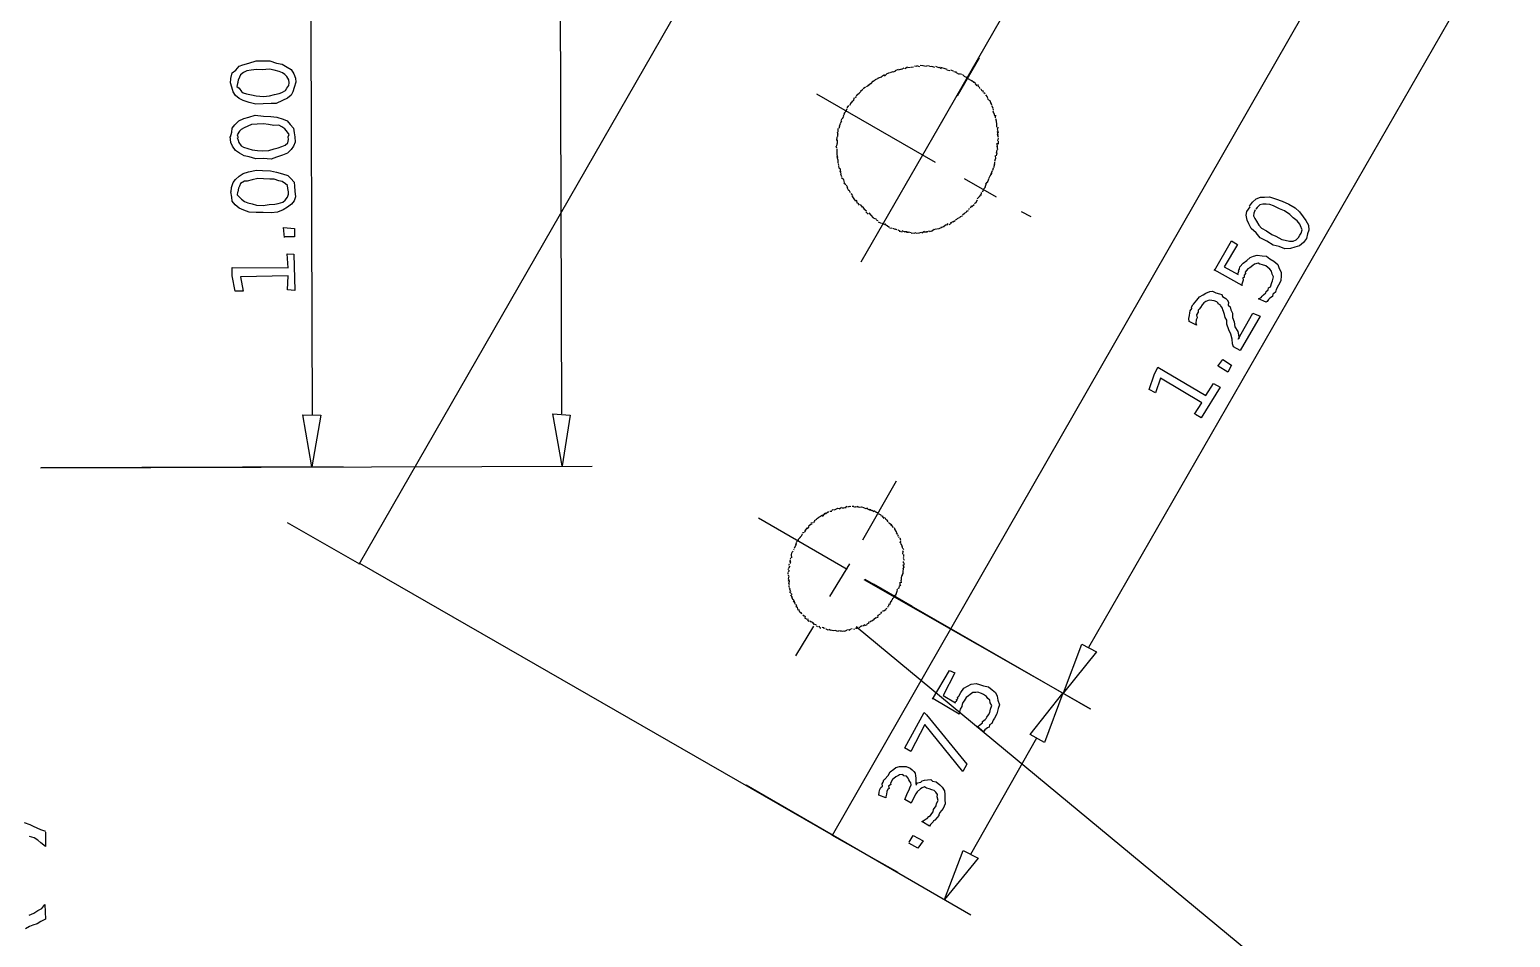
# Model space of a CAD drawing. Header units: millimetres. Extents: x 0 to 460, y -1 to 401.
# Drawn here: x 199.1 to 270.3, y 267.4 to 311 of the extents above; entities that cross this region are included whole.
import ezdxf

# ---------------------------------------------------------------- set-up
doc = ezdxf.new("R2010")
doc.units = ezdxf.units.MM

msp = doc.modelspace()

# ---------------------------------------------------------------- linework, layer by layer
for points in [[(224.686, 292.518), (224.505, 352.231)], [(214.956, 285.292), (247.231, 341.457)], [(242.518, 305.783), (257.716, 332.241)], [(269.924, 328.496), (237.673, 272.267)], [(212.707, 292.43), (212.634, 315.409)], [(250, 281.302), (267.686, 312.042)], [(208.782, 308.385), (208.786, 308.616), (208.851, 308.879), (209.035, 309.019), (209.194, 309.207), (209.365, 309.274), (209.658, 309.347), (210.008, 309.463), (210.331, 309.466), (210.668, 309.466), (210.987, 309.358), (211.264, 309.298), (211.495, 309.166), (211.689, 309.054), (211.815, 308.832), (211.894, 308.626), (211.913, 308.444), (211.835, 308.177), (211.768, 307.971), (211.691, 307.812), (211.512, 307.674), (211.266, 307.561), (210.972, 307.418), (210.722, 307.422), (210.342, 307.392), (209.99, 307.383), (209.67, 307.469), (209.378, 307.553), (209.185, 307.659), (209.012, 307.805), (208.897, 307.974), (208.839, 308.197), (208.771, 308.412)], [(243.695, 307.784), (244.757, 309.602)], [(209.129, 308.44), (209.087, 308.234), (209.188, 308.147), (209.303, 307.995), (209.385, 307.923), (209.55, 307.886), (209.784, 307.831), (210.017, 307.778), (210.355, 307.752), (210.655, 307.785), (210.885, 307.843), (211.111, 307.9), (211.238, 307.939), (211.412, 308.044), (211.48, 308.143), (211.58, 308.284), (211.596, 308.413), (211.581, 308.547), (211.483, 308.703), (211.39, 308.81), (211.277, 308.879), (211.117, 308.949), (210.875, 309.023), (210.652, 309.065), (210.305, 309.035), (210.025, 309.046), (209.768, 309.01), (209.559, 308.985), (209.395, 308.896), (209.262, 308.786), (209.209, 308.683), (209.148, 308.531), (209.105, 308.378)], [(240.184, 308.791), (240.048, 308.692)], [(240.317, 308.856), (240.189, 308.731)], [(240.426, 308.892), (240.304, 308.833)], [(240.576, 308.936), (240.467, 308.888)], [(240.714, 308.972), (240.588, 308.912)], [(240.844, 309.051), (240.708, 308.983)], [(241, 309.068), (240.851, 309.013)], [(241.114, 309.113), (241.003, 309.048)], [(241.287, 309.166), (241.163, 309.072)], [(241.443, 309.136), (241.311, 309.122)], [(241.578, 309.16), (241.463, 309.14)], [(241.74, 309.189), (241.625, 309.208)], [(241.893, 309.18), (241.75, 309.216)], [(242.041, 309.219), (241.901, 309.234)], [(242.19, 309.191), (242.028, 309.227)], [(242.332, 309.218), (242.212, 309.2)], [(242.496, 309.179), (242.352, 309.194)], [(242.603, 309.151), (242.459, 309.189)], [(242.792, 309.133), (242.655, 309.184)], [(242.927, 309.077), (242.814, 309.136)], [(243.097, 309.082), (242.899, 309.141)], [(243.202, 309.054), (243.103, 309.075)], [(243.332, 308.99), (243.19, 309.016)], [(243.5, 308.962), (243.374, 309.018)], [(243.645, 308.918), (243.526, 308.939)], [(243.796, 308.806), (243.613, 308.895)], [(243.905, 308.8), (243.791, 308.835)], [(244.046, 308.698), (243.938, 308.8)], [(244.203, 308.605), (244.072, 308.688)], [(239.059, 307.99), (238.942, 307.877)], [(239.148, 308.084), (239.037, 307.985)], [(239.28, 308.194), (239.165, 308.122)], [(239.435, 308.274), (239.307, 308.216)], [(239.522, 308.364), (239.382, 308.26)], [(239.63, 308.493), (239.514, 308.366)], [(239.744, 308.533), (239.643, 308.472)], [(239.884, 308.62), (239.74, 308.545)], [(240.048, 308.673), (239.872, 308.63)], [(244.275, 308.573), (244.172, 308.599)], [(244.404, 308.484), (244.287, 308.555)], [(244.484, 308.424), (244.376, 308.512)], [(244.561, 308.382), (244.477, 308.439)], [(244.64, 308.257), (244.566, 308.365)], [(244.71, 308.212), (244.682, 308.322)], [(244.787, 308.114), (244.732, 308.208)], [(244.881, 308.005), (244.829, 308.096)], [(244.952, 307.947), (244.919, 308.034)], [(236.93, 307.88), (242.623, 304.602)], [(238.467, 307.317), (238.376, 307.199)], [(238.59, 307.458), (238.503, 307.322)], [(238.654, 307.547), (238.589, 307.45)], [(238.736, 307.691), (238.692, 307.526)], [(238.833, 307.747), (238.78, 307.691)], [(238.978, 307.898), (238.827, 307.783)], [(245.018, 307.874), (244.964, 307.919)], [(245.132, 307.735), (245.056, 307.823)], [(245.175, 307.638), (245.126, 307.742)], [(245.266, 307.548), (245.15, 307.614)], [(245.31, 307.4), (245.269, 307.55)], [(245.348, 307.328), (245.31, 307.429)], [(245.41, 307.197), (245.348, 307.296)], [(208.77, 305.82), (208.837, 306.031), (208.857, 306.223), (208.981, 306.384), (209.176, 306.587), (209.411, 306.693), (209.653, 306.753), (209.955, 306.847), (210.358, 306.813), (210.716, 306.79), (211.003, 306.766), (211.31, 306.666), (211.506, 306.58), (211.639, 306.403), (211.8, 306.231), (211.842, 306.007), (211.873, 305.82), (211.878, 305.554), (211.8, 305.365), (211.683, 305.206), (211.513, 305.026), (211.267, 304.932), (210.991, 304.843), (210.726, 304.745), (210.349, 304.775), (210.001, 304.76), (209.671, 304.85), (209.438, 304.896), (209.204, 305.036), (209.014, 305.158), (208.867, 305.373), (208.794, 305.536), (208.761, 305.823)], [(238.12, 306.566), (238.063, 306.453)], [(238.138, 306.684), (238.092, 306.579)], [(238.227, 306.79), (238.15, 306.672)], [(238.275, 306.936), (238.197, 306.81)], [(238.335, 307.034), (238.239, 306.942)], [(238.388, 307.16), (238.314, 307.019)], [(239.068, 299.806), (243.06, 306.732)], [(245.443, 306.938), (245.415, 307.042)], [(245.42, 307.097), (245.416, 307.17)], [(245.486, 306.812), (245.453, 306.967)], [(245.525, 306.724), (245.543, 306.855)], [(245.562, 306.568), (245.544, 306.681)], [(245.58, 306.407), (245.572, 306.582)], [(209.093, 305.784), (209.151, 305.651), (209.181, 305.538), (209.296, 305.384), (209.403, 305.313), (209.616, 305.26), (209.821, 305.184), (210.079, 305.155), (210.333, 305.135), (210.623, 305.155), (210.867, 305.237), (211.071, 305.284), (211.246, 305.355), (211.402, 305.414), (211.531, 305.531), (211.556, 305.685), (211.548, 305.809), (211.592, 305.932), (211.521, 306.045), (211.383, 306.2), (211.248, 306.29), (211.097, 306.372), (210.85, 306.357), (210.605, 306.405), (210.359, 306.43), (210.06, 306.415), (209.783, 306.405), (209.606, 306.33), (209.435, 306.247), (209.296, 306.17), (209.201, 306.092), (209.103, 305.906), (209.142, 305.788)], [(237.921, 306.05), (237.94, 305.948)], [(237.937, 305.935), (237.935, 305.824)], [(237.953, 306.206), (237.948, 306.058)], [(238.026, 306.302), (237.995, 306.207)], [(238.067, 306.433), (238.019, 306.306)], [(245.587, 306.283), (245.584, 306.429)], [(245.649, 305.895), (245.613, 306.064)], [(245.66, 306.01), (245.616, 306.193)], [(245.669, 305.789), (245.622, 305.918)], [(245.635, 306.194), (245.644, 306.274)], [(237.859, 305.381), (237.883, 305.283)], [(237.916, 305.538), (237.879, 305.386)], [(237.907, 305.806), (237.88, 305.642)], [(237.896, 305.131), (237.902, 304.959)], [(237.902, 305.245), (237.902, 305.138)], [(237.917, 305.675), (237.913, 305.494)], [(245.565, 305.033), (245.598, 305.183)], [(245.635, 305.2), (245.596, 305.361)], [(245.615, 305.305), (245.604, 305.508)], [(245.628, 305.629), (245.665, 305.751)], [(245.663, 305.458), (245.666, 305.606)], [(237.907, 304.972), (237.935, 304.819)], [(237.907, 304.864), (237.924, 304.733)], [(237.943, 304.723), (237.954, 304.566)], [(237.963, 304.538), (237.972, 304.444)], [(245.433, 304.338), (245.492, 304.515)], [(245.478, 304.451), (245.494, 304.6)], [(245.482, 304.647), (245.514, 304.762)], [(245.538, 304.758), (245.525, 304.919)], [(245.574, 304.904), (245.602, 305.049)], [(208.804, 303.176), (208.819, 303.384), (208.908, 303.627), (209.01, 303.771), (209.187, 303.92), (209.377, 304.06), (209.646, 304.132), (210.021, 304.221), (210.321, 304.199), (210.703, 304.174), (210.982, 304.122), (211.268, 304.033), (211.533, 303.954), (211.671, 303.811), (211.83, 303.629), (211.852, 303.442), (211.871, 303.208), (211.903, 302.931), (211.832, 302.738), (211.71, 302.584), (211.518, 302.444), (211.312, 302.312), (211.033, 302.201), (210.736, 302.158), (210.342, 302.175), (210.007, 302.174), (209.678, 302.195), (209.422, 302.295), (209.185, 302.392), (209, 302.553), (208.859, 302.725), (208.833, 302.921), (208.789, 303.177)], [(209.111, 303.16), (209.104, 303.036), (209.223, 302.894), (209.306, 302.815), (209.448, 302.713), (209.61, 302.649), (209.811, 302.593), (210.028, 302.531), (210.351, 302.519), (210.628, 302.567), (210.905, 302.586), (211.072, 302.616), (211.286, 302.678), (211.398, 302.772), (211.516, 302.911), (211.565, 303.059), (211.559, 303.173), (211.532, 303.332), (211.515, 303.471), (211.416, 303.56), (211.252, 303.662), (211.09, 303.701), (210.867, 303.778), (210.669, 303.785), (210.368, 303.79), (210.083, 303.816), (209.811, 303.752), (209.579, 303.684), (209.454, 303.679), (209.26, 303.572), (209.203, 303.437), (209.165, 303.345), (209.133, 303.178)], [(237.977, 304.406), (238.011, 304.274)], [(238.043, 304.303), (238.076, 304.13)], [(238.048, 304.187), (238.09, 304.049)], [(238.077, 304.041), (238.129, 303.915)], [(238.122, 303.862), (238.228, 303.765)], [(238.218, 303.745), (238.249, 303.616)], [(244.019, 303.813), (245.545, 302.93)], [(245.144, 303.623), (245.208, 303.79)], [(245.196, 303.806), (245.269, 303.938)], [(245.268, 303.943), (245.354, 304.072)], [(245.308, 304.031), (245.383, 304.2)], [(245.392, 304.213), (245.429, 304.325)], [(238.241, 303.612), (238.339, 303.531)], [(238.356, 303.506), (238.408, 303.373)], [(238.385, 303.402), (238.465, 303.236)], [(238.475, 303.263), (238.541, 303.136)], [(238.579, 303.094), (238.653, 302.995)], [(244.753, 302.949), (244.835, 303.039)], [(244.833, 303.001), (244.846, 303.143)], [(244.898, 303.173), (244.954, 303.283)], [(244.931, 303.288), (245.048, 303.395)], [(245.025, 303.401), (245.067, 303.533)], [(245.064, 303.535), (245.126, 303.639)], [(238.624, 302.969), (238.713, 302.858)], [(238.706, 302.858), (238.801, 302.732)], [(238.826, 302.788), (238.882, 302.63)], [(238.912, 302.624), (238.971, 302.529)], [(239.017, 302.564), (239.112, 302.436)], [(239.109, 302.461), (239.21, 302.357)], [(239.19, 302.349), (239.324, 302.257)], [(244.127, 302.243), (244.219, 302.284)], [(244.246, 302.329), (244.28, 302.383)], [(244.327, 302.399), (244.38, 302.517)], [(244.381, 302.476), (244.491, 302.572)], [(244.51, 302.606), (244.596, 302.68)], [(244.596, 302.683), (244.661, 302.792)], [(244.634, 302.829), (244.76, 302.948)], [(257.716, 302.477), (257.858, 302.684), (258.034, 302.836), (258.251, 302.919), (258.434, 302.915), (258.686, 302.928), (258.963, 302.839), (259.285, 302.724), (259.604, 302.581), (259.921, 302.4), (260.116, 302.21), (260.294, 301.971), (260.429, 301.803), (260.55, 301.574), (260.578, 301.324), (260.51, 301.156), (260.457, 300.933), (260.311, 300.738), (260.118, 300.576), (259.902, 300.514), (259.696, 300.457), (259.419, 300.435), (259.139, 300.541), (258.852, 300.606), (258.551, 300.804), (258.234, 300.961), (258.035, 301.201), (257.797, 301.417), (257.684, 301.634), (257.616, 301.819), (257.567, 302.049), (257.597, 302.234), (257.748, 302.459)], [(257.987, 302.31), (257.936, 302.141), (257.912, 302.013), (257.98, 301.887), (258.055, 301.758), (258.176, 301.568), (258.295, 301.423), (258.538, 301.296), (258.794, 301.128), (258.988, 301.044), (259.273, 300.886), (259.427, 300.857), (259.639, 300.798), (259.815, 300.809), (259.962, 300.868), (260.074, 300.975), (260.137, 301.095), (260.206, 301.184), (260.243, 301.352), (260.163, 301.533), (260.133, 301.613), (260.004, 301.774), (259.814, 301.919), (259.661, 302.084), (259.396, 302.257), (259.167, 302.35), (258.881, 302.501), (258.702, 302.561), (258.522, 302.579), (258.367, 302.581), (258.212, 302.541), (258.085, 302.426), (258.025, 302.335)], [(239.285, 302.213), (239.409, 302.095)], [(239.439, 302.16), (239.539, 302.058)], [(239.534, 302.049), (239.639, 301.926)], [(239.647, 301.918), (239.805, 301.854)], [(239.791, 301.828), (239.87, 301.792)], [(239.881, 301.737), (240.024, 301.676)], [(240.054, 301.669), (240.169, 301.614)], [(240.183, 301.646), (240.232, 301.565)], [(240.266, 301.585), (240.39, 301.488)], [(243.024, 301.511), (243.152, 301.601)], [(243.181, 301.564), (243.24, 301.654)], [(243.29, 301.599), (243.414, 301.662)], [(243.355, 301.683), (243.524, 301.768)], [(243.494, 301.734), (243.584, 301.795)], [(243.598, 301.836), (243.678, 301.865)], [(243.684, 301.888), (243.835, 301.963)], [(243.828, 301.987), (243.936, 302.028)], [(243.938, 302.061), (244.052, 302.163)], [(243.996, 302.104), (244.141, 302.233)], [(246.758, 302.236), (247.213, 301.983)], [(211.369, 300.973), (211.329, 301.455), (211.848, 301.411), (211.851, 301.01), (211.353, 301.015)], [(240.384, 301.506), (240.436, 301.472)], [(240.451, 301.428), (240.545, 301.437)], [(240.575, 301.429), (240.701, 301.383)], [(240.691, 301.394), (240.778, 301.366)], [(240.825, 301.353), (240.925, 301.298)], [(240.894, 301.283), (241.042, 301.254)], [(241.023, 301.315), (241.166, 301.249)], [(241.172, 301.262), (241.278, 301.268)], [(241.247, 301.231), (241.342, 301.241)], [(241.341, 301.249), (241.471, 301.219)], [(241.463, 301.194), (241.631, 301.206)], [(241.627, 301.188), (241.704, 301.225)], [(241.718, 301.194), (241.876, 301.201)], [(241.836, 301.207), (241.972, 301.241)], [(241.98, 301.211), (242.113, 301.279)], [(242.075, 301.249), (242.248, 301.245)], [(242.214, 301.272), (242.358, 301.307)], [(242.358, 301.261), (242.46, 301.305)], [(242.448, 301.29), (242.569, 301.378)], [(242.551, 301.369), (242.674, 301.401)], [(242.68, 301.403), (242.815, 301.405)], [(242.808, 301.411), (242.952, 301.468)], [(242.895, 301.475), (243.054, 301.51)], [(211.519, 298.461), (211.544, 299.137), (209.258, 299.091), (209.386, 298.406), (208.997, 298.402), (208.852, 299.141), (208.862, 299.546), (211.547, 299.524), (211.497, 300.196), (211.824, 300.173), (211.874, 298.437), (211.521, 298.465)], [(256.032, 299.4), (256.86, 300.824), (257.148, 300.641), (256.509, 299.572), (257.179, 299.202), (257.133, 299.224), (257.177, 299.27), (257.204, 299.362), (257.216, 299.391), (257.19, 299.398), (257.245, 299.464), (257.235, 299.477), (257.261, 299.577), (257.415, 299.742), (257.588, 299.873), (257.757, 300.012), (257.915, 300.079), (258.094, 300.137), (258.336, 300.103), (258.532, 300.085), (258.695, 299.962), (258.886, 299.842), (259.075, 299.685), (259.15, 299.498), (259.241, 299.311), (259.24, 299.153), (259.219, 298.905), (259.106, 298.698), (259.006, 298.48), (258.977, 298.362), (258.896, 298.288), (258.84, 298.263), (258.826, 298.151), (258.703, 298.06), (258.639, 298.01), (258.576, 297.911), (258.528, 297.875), (258.159, 298.031), (258.279, 298.099), (258.334, 298.169), (258.396, 298.234), (258.504, 298.32), (258.524, 298.389), (258.618, 298.467), (258.633, 298.555), (258.726, 298.608), (258.786, 298.815), (258.823, 298.904), (258.871, 299.084), (258.809, 299.225), (258.785, 299.365), (258.692, 299.46), (258.6, 299.539), (258.509, 299.618), (258.343, 299.66), (258.21, 299.694), (258.131, 299.742), (257.968, 299.693), (257.877, 299.639), (257.737, 299.529), (257.647, 299.471), (257.52, 299.31), (257.53, 299.246), (257.46, 299.177), (257.461, 299.059), (257.407, 299.035), (257.41, 298.924), (257.378, 298.838), (257.351, 298.74), (257.363, 298.673), (256.025, 299.429)], [(257.18, 296.099), (257.886, 297.341), (258.239, 297.199), (257.27, 295.552), (256.953, 295.723), (256.911, 295.879), (256.882, 296.092), (256.824, 296.336), (256.731, 296.54), (256.638, 296.811), (256.636, 297.008), (256.549, 297.141), (256.515, 297.284), (256.473, 297.424), (256.446, 297.502), (256.42, 297.582), (256.328, 297.714), (256.31, 297.747), (256.211, 297.792), (256.214, 297.828), (256.147, 297.893), (256.02, 297.932), (255.915, 297.956), (255.78, 297.978), (255.709, 297.932), (255.627, 297.905), (255.52, 297.838), (255.451, 297.753), (255.362, 297.613), (255.299, 297.537), (255.25, 297.488), (255.261, 297.391), (255.183, 297.271), (255.211, 297.126), (255.155, 297.024), (255.136, 296.87), (255.179, 296.773), (254.816, 296.94), (254.81, 297.083), (254.833, 297.231), (254.849, 297.358), (254.875, 297.462), (254.959, 297.565), (254.939, 297.628), (255.005, 297.745), (255.032, 297.772), (255.188, 297.978), (255.321, 298.128), (255.492, 298.224), (255.617, 298.313), (255.819, 298.385), (255.951, 298.398), (256.102, 298.327), (256.277, 298.27), (256.395, 298.242), (256.423, 298.145), (256.508, 298.104), (256.592, 298.058), (256.645, 297.981), (256.711, 297.881), (256.704, 297.726), (256.798, 297.65), (256.813, 297.582), (256.825, 297.499), (256.902, 297.347), (256.91, 297.141), (256.984, 296.937), (257.019, 296.691), (257.155, 296.46), (257.23, 296.136)], [(255.086, 292.493), (255.429, 293.048), (253.447, 294.228), (253.203, 293.519), (252.895, 293.687), (253.143, 294.388), (253.313, 294.754), (255.629, 293.389), (255.999, 293.972), (256.31, 293.796), (255.395, 292.318), (255.121, 292.482)], [(256.207, 294.807), (256.448, 295.129), (256.862, 294.853), (256.681, 294.521), (256.212, 294.801)], [(199.654, 289.921), (226.154, 290.003)], [(199.688, 289.933), (214.187, 289.979)], [(239.154, 286.46), (240.767, 289.291)], [(238.385, 288.063), (238.303, 288)], [(238.501, 288.068), (238.418, 288.037)], [(238.573, 288.061), (238.516, 288.043)], [(238.724, 288.065), (238.632, 288.063)], [(238.993, 288.007), (238.869, 288.067)], [(234.135, 287.52), (238.391, 285.058)], [(236.833, 287.359), (236.778, 287.289)], [(236.923, 287.431), (236.816, 287.38)], [(237.013, 287.521), (236.92, 287.451)], [(237.07, 287.555), (237.018, 287.531)], [(237.217, 287.646), (237.072, 287.551)], [(237.295, 287.699), (237.2, 287.585)], [(237.356, 287.746), (237.292, 287.688)], [(237.47, 287.797), (237.35, 287.701)], [(237.516, 287.798), (237.487, 287.788)], [(237.654, 287.826), (237.559, 287.817)], [(237.706, 287.911), (237.663, 287.868)], [(237.804, 287.891), (237.735, 287.9)], [(237.926, 287.972), (237.803, 287.899)], [(238.005, 287.955), (237.942, 287.962)], [(238.128, 288.022), (238.022, 287.934)], [(238.225, 287.975), (238.152, 287.987)], [(238.341, 287.992), (238.237, 287.989)], [(238.802, 288.02), (238.71, 288.042)], [(238.91, 288.027), (238.777, 288.047)], [(239.062, 288.036), (238.964, 288.012)], [(239.207, 287.997), (239.085, 288.03)], [(239.263, 287.963), (239.193, 287.978)], [(239.371, 287.977), (239.265, 287.956)], [(239.477, 287.888), (239.33, 287.967)], [(239.554, 287.903), (239.453, 287.92)], [(239.587, 287.859), (239.501, 287.889)], [(239.683, 287.808), (239.598, 287.868)], [(239.824, 287.76), (239.673, 287.85)], [(239.889, 287.755), (239.776, 287.789)], [(239.968, 287.672), (239.846, 287.709)], [(240.022, 287.644), (239.928, 287.688)], [(240.124, 287.586), (240.022, 287.614)], [(240.171, 287.49), (240.099, 287.598)], [(240.236, 287.48), (240.194, 287.53)], [(240.322, 287.395), (240.232, 287.461)], [(240.364, 287.33), (240.324, 287.402)], [(211.497, 287.301), (214.972, 285.307)], [(236.221, 286.674), (236.121, 286.567)], [(236.236, 286.731), (236.21, 286.663)], [(236.324, 286.821), (236.227, 286.777)], [(236.395, 286.932), (236.343, 286.851)], [(236.474, 287.045), (236.368, 286.907)], [(236.557, 287.109), (236.481, 286.991)], [(236.631, 287.184), (236.544, 287.114)], [(236.702, 287.208), (236.605, 287.19)], [(236.758, 287.28), (236.657, 287.268)], [(240.423, 287.243), (240.375, 287.297)], [(240.542, 287.173), (240.429, 287.252)], [(240.574, 287.1), (240.488, 287.169)], [(240.614, 287.062), (240.542, 287.148)], [(240.699, 286.947), (240.662, 287.032)], [(240.772, 286.848), (240.689, 286.976)], [(240.794, 286.768), (240.75, 286.867)], [(240.831, 286.711), (240.759, 286.803)], [(240.857, 286.641), (240.829, 286.69)], [(235.827, 285.999), (235.821, 285.96)], [(235.906, 286.152), (235.856, 286.05)], [(235.949, 286.23), (235.882, 286.112)], [(235.95, 286.294), (235.919, 286.203)], [(236.011, 286.439), (235.949, 286.324)], [(236.05, 286.471), (236.042, 286.411)], [(236.155, 286.589), (236.048, 286.485)], [(240.896, 286.559), (240.872, 286.601)], [(240.976, 286.422), (240.944, 286.535)], [(240.947, 286.323), (240.969, 286.416)], [(240.982, 286.231), (240.968, 286.331)], [(241.057, 286.125), (241.006, 286.239)], [(241.053, 286.079), (241.045, 286.159)], [(241.111, 285.993), (241.055, 286.058)], [(241.106, 285.855), (241.074, 285.929)], [(237.627, 272.312), (214.99, 285.329)], [(235.604, 285.295), (235.577, 285.226)], [(235.64, 285.431), (235.656, 285.322)], [(235.641, 285.506), (235.668, 285.395)], [(235.669, 285.605), (235.666, 285.536)], [(235.7, 285.734), (235.721, 285.598)], [(235.73, 285.838), (235.705, 285.735)], [(235.803, 285.916), (235.742, 285.854)], [(237.565, 283.744), (238.527, 285.316)], [(241.075, 285.77), (241.063, 285.851)], [(241.136, 285.121), (241.093, 285.265)], [(241.096, 285.363), (241.094, 285.424)], [(241.15, 285.471), (241.1, 285.563)], [(241.122, 285.591), (241.104, 285.63)], [(241.12, 285.667), (241.112, 285.761)], [(241.126, 285.25), (241.129, 285.362)], [(235.54, 284.895), (235.554, 284.819)], [(235.582, 285.088), (235.554, 285.016)], [(235.612, 285.003), (235.555, 284.93)], [(235.591, 284.565), (235.557, 284.462)], [(235.563, 284.779), (235.601, 284.697)], [(235.583, 284.677), (235.57, 284.578)], [(235.636, 285.195), (235.577, 285.11)], [(235.61, 284.504), (235.599, 284.368)], [(239.199, 284.554), (250.086, 278.347)], [(239.242, 284.568), (250.069, 278.341)], [(241.005, 284.394), (240.987, 284.518)], [(240.999, 284.617), (241.024, 284.75)], [(241.011, 284.53), (241.008, 284.608)], [(241.033, 284.732), (241.062, 284.838)], [(241.082, 284.815), (241.078, 284.95)], [(241.083, 284.934), (241.105, 285.07)], [(241.088, 285.072), (241.135, 285.178)], [(235.573, 284.403), (235.605, 284.318)], [(235.589, 284.272), (235.6, 284.196)], [(235.614, 284.156), (235.653, 284.112)], [(235.626, 284.114), (235.679, 283.977)], [(235.634, 283.97), (235.693, 283.907)], [(235.681, 283.828), (235.761, 283.69)], [(235.701, 283.899), (235.732, 283.832)], [(239.657, 284.35), (241.518, 283.28)], [(240.656, 283.721), (240.743, 283.831)], [(240.726, 283.8), (240.784, 283.955)], [(240.782, 283.945), (240.814, 284.047)], [(240.793, 284.058), (240.829, 284.131)], [(240.874, 284.11), (240.904, 284.24)], [(240.898, 284.24), (240.968, 284.297)], [(240.949, 284.297), (240.947, 284.43)], [(235.719, 283.703), (235.791, 283.589)], [(235.798, 283.527), (235.879, 283.413)], [(235.804, 283.613), (235.848, 283.502)], [(235.871, 283.452), (235.89, 283.38)], [(235.931, 283.368), (235.969, 283.279)], [(235.933, 283.271), (236.008, 283.205)], [(235.995, 283.209), (236.031, 283.084)], [(236.054, 283.132), (236.109, 283.008)], [(240.108, 283.014), (240.14, 283.089)], [(240.153, 283.057), (240.265, 283.131)], [(240.263, 283.165), (240.325, 283.187)], [(240.335, 283.239), (240.375, 283.265)], [(240.405, 283.28), (240.417, 283.386)], [(240.465, 283.351), (240.477, 283.465)], [(240.47, 283.453), (240.555, 283.563)], [(240.575, 283.576), (240.585, 283.667)], [(240.605, 283.66), (240.663, 283.732)], [(236.114, 283.001), (236.196, 282.957)], [(236.162, 282.953), (236.223, 282.922)], [(236.264, 282.854), (236.333, 282.812)], [(236.287, 282.826), (236.397, 282.783)], [(236.354, 282.725), (236.431, 282.685)], [(236.427, 282.668), (236.541, 282.653)], [(236.494, 282.608), (236.573, 282.551)], [(236.598, 282.567), (236.662, 282.514)], [(236.647, 282.541), (236.765, 282.493)], [(236.724, 282.49), (236.802, 282.39)], [(236.793, 282.433), (236.915, 282.375)], [(239.151, 282.332), (239.242, 282.395)], [(239.242, 282.353), (239.363, 282.402)], [(239.352, 282.43), (239.449, 282.471)], [(239.427, 282.514), (239.538, 282.536)], [(239.502, 282.559), (239.602, 282.576)], [(239.575, 282.567), (239.691, 282.649)], [(239.677, 282.657), (239.766, 282.739)], [(239.752, 282.713), (239.881, 282.753)], [(239.851, 282.773), (239.924, 282.86)], [(239.928, 282.876), (240.002, 282.914)], [(240.019, 282.932), (240.067, 283.006)], [(235.932, 280.885), (236.802, 282.321)], [(236.922, 282.339), (236.973, 282.304)], [(237.015, 282.303), (237.091, 282.312)], [(237.074, 282.27), (237.137, 282.228)], [(237.189, 282.269), (237.272, 282.245)], [(237.238, 282.237), (237.343, 282.228)], [(237.372, 282.181), (237.437, 282.163)], [(237.455, 282.141), (237.534, 282.159)], [(237.538, 282.169), (237.598, 282.115)], [(237.602, 282.147), (237.727, 282.101)], [(237.682, 282.129), (237.839, 282.108)], [(237.819, 282.118), (237.892, 282.096)], [(237.882, 282.099), (237.982, 282.07)], [(237.969, 282.096), (238.108, 282.105)], [(238.068, 282.084), (238.207, 282.089)], [(238.184, 282.081), (238.289, 282.095)], [(238.289, 282.083), (238.38, 282.132)], [(238.373, 282.145), (238.504, 282.155)], [(238.488, 282.11), (238.554, 282.168)], [(238.575, 282.191), (238.64, 282.201)], [(238.703, 282.181), (238.748, 282.18)], [(238.802, 282.218), (238.875, 282.219)], [(274.968, 252.361), (238.833, 282.278)], [(238.848, 282.268), (238.927, 282.273)], [(238.975, 282.237), (239.045, 282.316)], [(239.071, 282.312), (239.117, 282.344)], [(242.489, 278.805), (243.316, 280.193), (243.562, 280.073), (243.003, 278.991), (243.593, 278.627), (243.587, 278.689), (243.646, 278.718), (243.678, 278.789), (243.638, 278.765), (243.709, 278.843), (243.689, 278.911), (243.739, 278.936), (243.759, 278.958), (243.858, 279.132), (243.999, 279.331), (244.175, 279.433), (244.36, 279.531), (244.591, 279.562), (244.756, 279.513), (244.949, 279.457), (245.185, 279.407), (245.362, 279.261), (245.514, 279.134), (245.601, 278.948), (245.637, 278.763), (245.706, 278.532), (245.642, 278.355), (245.58, 278.102), (245.477, 277.902), (245.405, 277.795), (245.376, 277.73), (245.348, 277.641), (245.232, 277.574), (245.214, 277.473), (245.142, 277.438), (245.013, 277.338), (244.938, 277.236), (244.637, 277.493), (244.686, 277.506), (244.756, 277.569), (244.892, 277.675), (244.9, 277.741), (245.02, 277.828), (245.071, 277.884), (245.1, 277.947), (245.183, 278.063), (245.245, 278.173), (245.277, 278.327), (245.338, 278.501), (245.27, 278.628), (245.241, 278.759), (245.15, 278.84), (245.083, 278.94), (244.946, 279.035), (244.843, 279.075), (244.669, 279.146), (244.577, 279.129), (244.433, 279.135), (244.305, 279.035), (244.225, 278.975), (244.116, 278.883), (244.019, 278.732), (243.949, 278.653), (243.917, 278.559), (243.898, 278.481), (243.896, 278.453), (243.82, 278.33), (243.812, 278.267), (243.793, 278.185), (243.773, 278.097), (242.514, 278.842)], [(241.158, 276.473), (242.096, 278.178), (242.213, 278.053), (244.149, 275.697), (243.957, 275.33), (242.128, 277.587), (241.451, 276.305), (241.143, 276.471)], [(244.339, 271.37), (247.501, 276.955)], [(241.717, 274.7), (241.771, 274.793), (241.935, 274.83), (241.992, 274.884), (242.111, 274.916), (242.26, 274.931), (242.421, 274.95), (242.49, 274.869), (242.67, 274.844), (242.847, 274.699), (242.964, 274.585), (243.067, 274.405), (243.085, 274.232), (243.093, 273.994), (243.1, 273.787), (243.003, 273.564), (242.85, 273.374), (242.793, 273.25), (242.793, 273.226), (242.715, 273.127), (242.612, 273.006), (242.55, 272.974), (242.522, 272.917), (242.403, 272.796), (242.348, 272.718), (241.988, 272.94), (242.051, 272.964), (242.198, 273.068), (242.237, 273.079), (242.322, 273.177), (242.401, 273.225), (242.465, 273.32), (242.522, 273.397), (242.54, 273.506), (242.678, 273.686), (242.693, 273.798), (242.762, 273.944), (242.724, 274.116), (242.728, 274.229), (242.656, 274.338), (242.569, 274.426), (242.469, 274.464), (242.328, 274.51), (242.206, 274.544), (242.11, 274.594), (241.997, 274.56), (241.917, 274.507), (241.758, 274.362), (241.689, 274.265), (241.624, 274.157), (241.463, 273.824), (241.167, 273.986), (241.3, 274.311), (241.373, 274.454), (241.409, 274.558), (241.465, 274.697), (241.454, 274.787), (241.41, 274.852), (241.363, 274.934), (241.325, 275.018), (241.249, 275.111), (241.12, 275.126), (241.062, 275.193), (240.906, 275.176), (240.868, 275.15), (240.727, 275.079), (240.636, 275.007), (240.572, 274.947), (240.477, 274.777), (240.487, 274.714), (240.388, 274.633), (240.413, 274.52), (240.344, 274.496), (240.294, 274.38), (240.288, 274.248), (240.257, 274.123), (240.259, 274.072), (239.924, 274.197), (239.934, 274.346), (239.971, 274.466), (240.008, 274.564), (240.094, 274.631), (240.085, 274.739), (240.121, 274.819), (240.165, 274.937), (240.202, 274.976), (240.362, 275.145), (240.463, 275.317), (240.637, 275.454), (240.74, 275.53), (240.907, 275.574), (241.075, 275.58), (241.236, 275.571), (241.42, 275.498), (241.517, 275.425), (241.599, 275.333), (241.658, 275.255), (241.684, 275.133), (241.691, 275.019), (241.702, 274.924), (241.7, 274.783), (241.713, 274.675)], [(233.546, 274.698), (244.344, 268.456)], [(198.873, 272.884), (199.133, 272.793), (199.291, 272.712), (199.472, 272.637), (199.647, 272.551), (199.887, 272.467)], [(199.889, 272.422), (199.883, 271.728), (199.663, 271.905), (199.525, 272.039), (199.346, 272.155), (199.117, 272.215)], [(240.844, 270.495), (237.66, 272.273)], [(241.382, 271.938), (241.574, 272.261), (242.05, 272.015), (241.798, 271.656), (241.361, 271.897)], [(199.105, 268.441), (199.325, 268.531), (199.523, 268.664), (199.715, 268.761), (199.862, 268.943), (199.887, 268.244), (199.663, 268.134), (199.485, 268.017), (199.283, 267.955), (199.127, 267.89), (198.925, 267.787)]]:
    msp.add_lwpolyline(points)
for points in [[(213.108, 292.445), (212.688, 289.965), (212.244, 292.463)], [(225.093, 292.454), (224.707, 290.019), (224.262, 292.516)], [(250.371, 281.083), (248.787, 279.113), (249.667, 281.447)], [(247.189, 277.115), (248.756, 279.1), (247.88, 276.728)], [(244.687, 271.171), (243.071, 269.185), (243.969, 271.537)]]:
    msp.add_lwpolyline(points, close=True)

doc.saveas('drawing.dxf')
